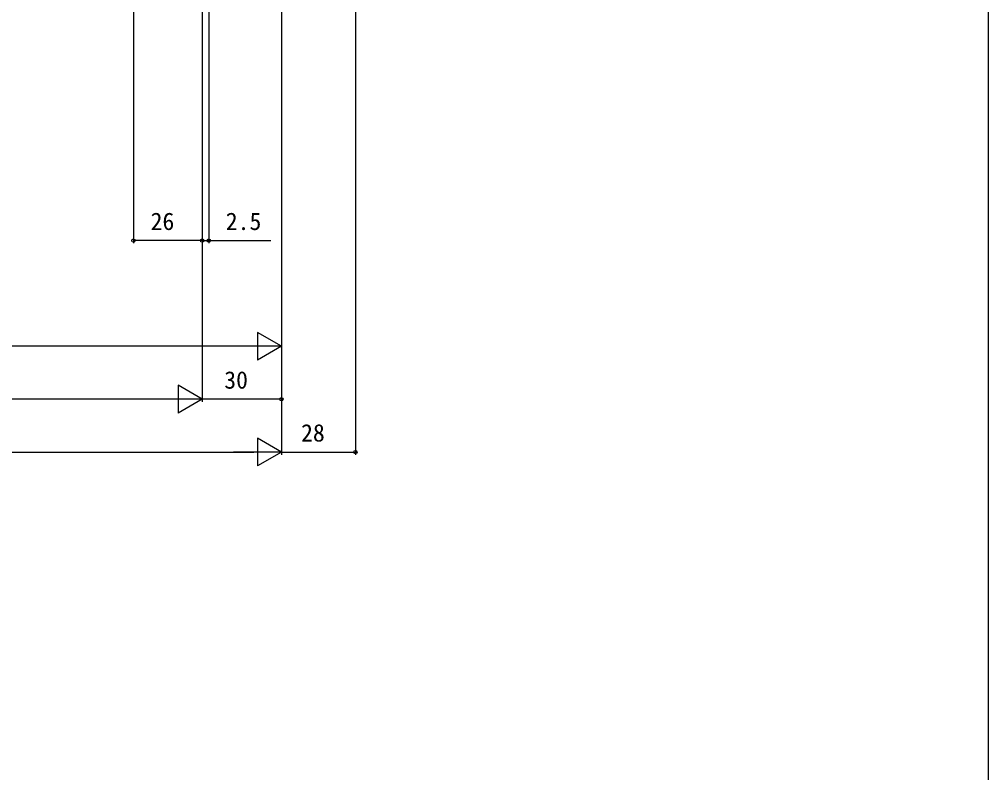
# Model space of a CAD drawing. Units: millimetres, scale not verified. Extents: x -525 to 525, y -783 to 778.
# Drawn here: x 158.2 to 525, y -2.1 to 282.8 of the extents above; entities that cross this region are included whole.
import ezdxf
from ezdxf.enums import TextEntityAlignment as Align

# ---------------------------------------------------------------- set-up
doc = ezdxf.new("R2010")
doc.units = ezdxf.units.MM
doc.header["$LTSCALE"] = 4
doc.layers.add('0-6_YKK_D', color=6, linetype='Continuous')
doc.layers.add('0-7_YKK_ZWAK', color=7, linetype='Continuous')
doc.styles.add('ＭＳ ゴシック', font='')
doc.styles.get('ＭＳ ゴシック').set_extended_font_data('MS Gothic')

msp = doc.modelspace()

# ---------------------------------------------------------------- linework, layer by layer
at = {"layer": '0-6_YKK_D'}
for p, q in [((285.34, 445.588), (285.34, 118.121)), ((201.34, 395.473), (201.34, 198.121)), ((257.34, 395.473), (257.34, 118.121)), ((257.34, 395.473), (257.34, 158.121)), ((257.34, 395.473), (257.34, 138.121)), ((257.34, 395.473), (257.34, 118.121)), ((227.34, 380.473), (227.34, 198.121)), ((227.34, 380.473), (227.34, 138.121)), ((227.34, 380.473), (227.34, 198.121)), ((227.34, 380.473), (227.34, 138.121)), ((229.84, 380.523), (229.84, 198.121)), ((227.34, 199.121), (201.34, 199.121)), ((227.34, 199.121), (224.79, 199.121)), ((227.34, 199.121), (229.84, 199.121)), ((229.84, 199.121), (253.36, 199.121)), ((257.34, 159.121), (248.247, 164.371)), ((248.247, 164.371), (248.247, 153.871)), ((246.84, 159.121), (67.84, 159.121)), ((257.34, 159.121), (239.153, 159.121)), ((257.34, 159.121), (248.247, 153.871)), ((227.34, 139.121), (218.247, 144.371)), ((218.247, 144.371), (218.247, 133.871)), ((216.84, 139.121), (-218.16, 139.121)), ((227.34, 139.121), (209.153, 139.121)), ((227.34, 139.121), (218.247, 133.871)), ((257.34, 139.121), (227.34, 139.121)), ((257.34, 119.121), (248.247, 124.371)), ((248.247, 124.371), (248.247, 113.871)), ((-248.16, 119.121), (246.84, 119.121)), ((257.34, 119.121), (239.153, 119.121)), ((257.34, 119.121), (248.247, 113.871)), ((257.34, 119.121), (285.34, 119.121))]:
    msp.add_line(p, q, dxfattribs=at)
for centre in [(201.34, 199.121), (227.34, 199.121), (227.34, 199.121), (229.84, 199.121), (257.34, 139.121), (285.34, 119.121)]:
    msp.add_circle(centre, 0.637, dxfattribs=at)
at = {"layer": '0-7_YKK_ZWAK'}
msp.add_lwpolyline([(-525, -782.7), (525, -782.7), (525, 747.3)], dxfattribs=at)

# ---------------------------------------------------------------- texts
at = {"layer": '0-6_YKK_D', "style": 'ＭＳ ゴシック'}
for s, p in [('26', (207.82, 201.121)), ('2.5', (236.275, 201.121)), ('30', (235.692, 141.121)), ('28', (264.769, 121.121))]:
    msp.add_text(s, height=6.598, dxfattribs=at).set_placement(p, align=Align.BOTTOM_LEFT)

doc.saveas('drawing.dxf')
